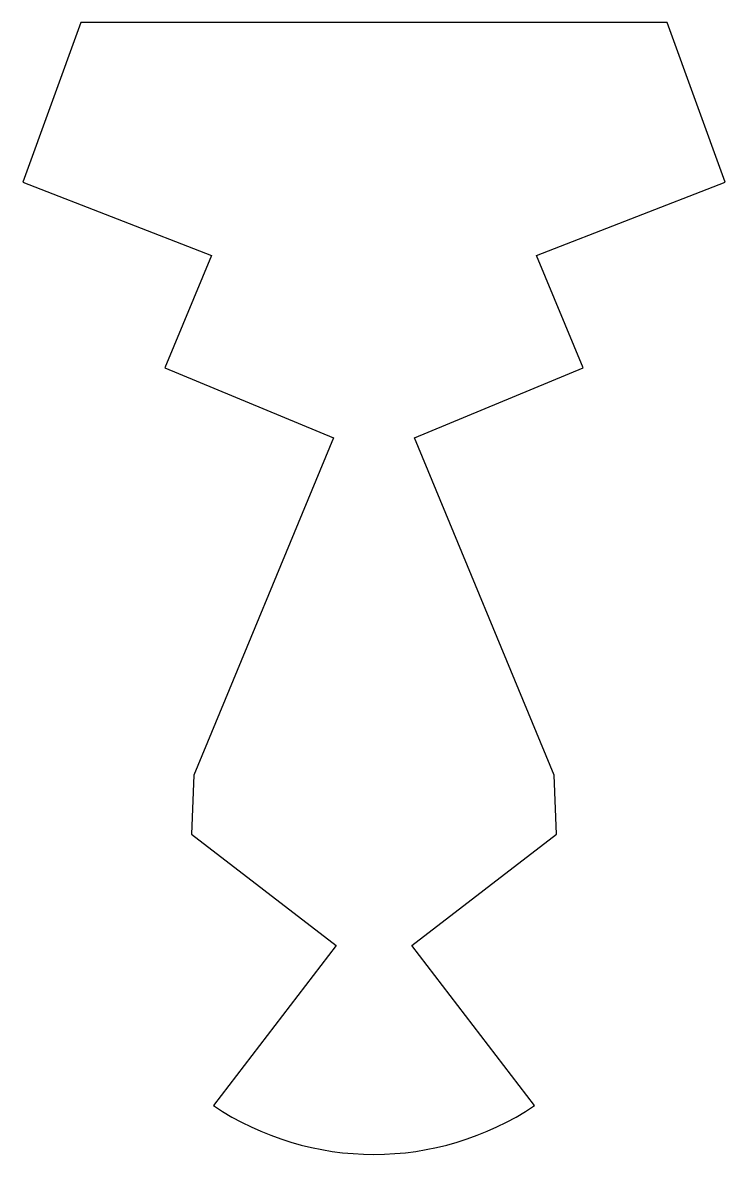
# Model space of a CAD drawing. Header units: millimetres. Extents: x 115 to 188, y -156 to -38.
import ezdxf

# ---------------------------------------------------------------- set-up
doc = ezdxf.new("R2010")
doc.units = ezdxf.units.MM

msp = doc.modelspace()

# ---------------------------------------------------------------- linework, layer by layer
at = {"linetype": 'CONTINUOUS'}
for p, q in [((121.36, -37.87), (115.32, -54.47)), ((182.38, -37.87), (121.36, -37.87)), ((188.42, -54.47), (182.38, -37.87)), ((115.32, -54.47), (134.95, -62.1)), ((168.79, -62.1), (188.42, -54.47)), ((134.95, -62.1), (130.1, -73.81)), ((173.64, -73.81), (168.79, -62.1)), ((130.1, -73.81), (147.66, -81.08)), ((156.08, -81.08), (173.64, -73.81)), ((147.66, -81.08), (133.12, -116.19)), ((170.62, -116.19), (156.08, -81.08)), ((133.12, -116.19), (132.88, -122.34)), ((170.87, -122.34), (170.62, -116.19)), ((132.88, -122.34), (147.95, -133.91)), ((155.79, -133.91), (170.87, -122.34)), ((147.95, -133.91), (135.16, -150.58)), ((168.58, -150.58), (155.79, -133.91))]:
    msp.add_line(p, q, dxfattribs=at)
msp.add_arc((151.87, -125.67), 30, 236.1487, 303.8513, dxfattribs=at)

doc.saveas('drawing.dxf')
